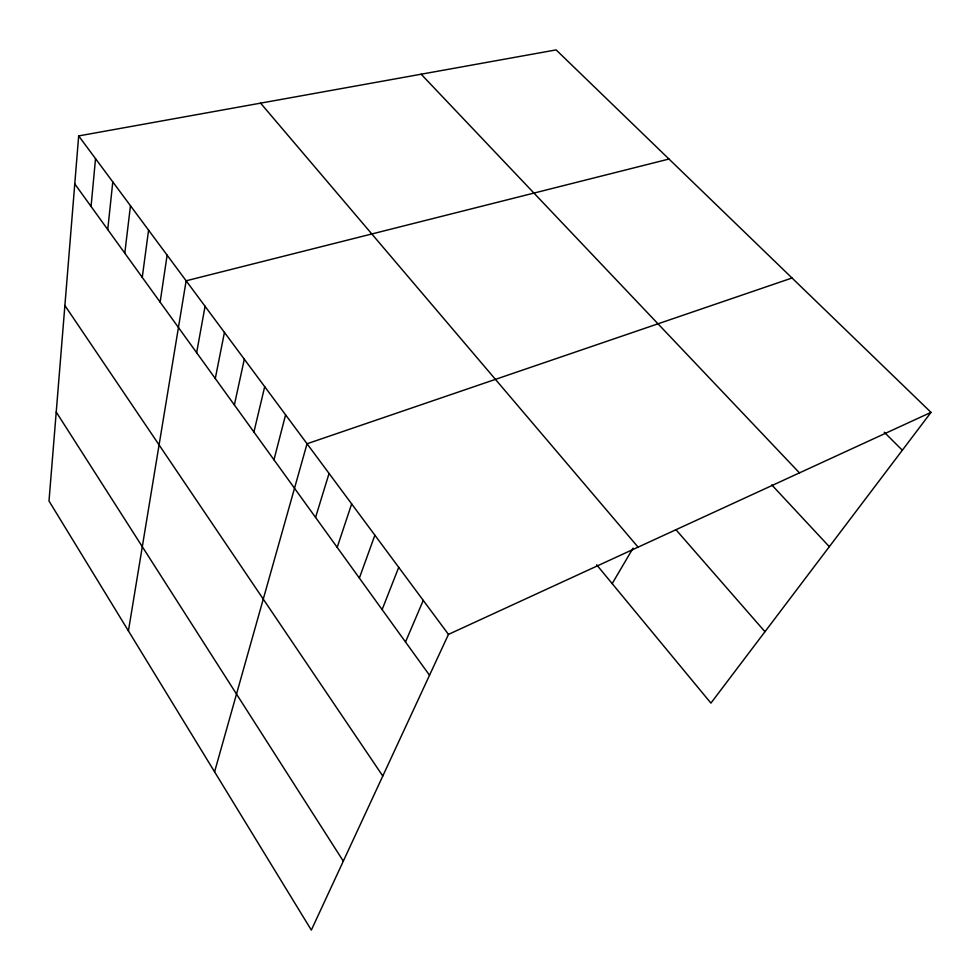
<?xml version="1.0" encoding="UTF-8"?>
<svg xmlns="http://www.w3.org/2000/svg" width="980" height="980" viewBox="0 0 980 980"><rect width="100%" height="100%" fill="white"/><g stroke="black" fill="none" stroke-linecap="round" stroke-linejoin="round"><path stroke-width="1.47" d="M78.669 135.926L49 501.001L311.334 930.106L448.473 634.391L931 412.36L556.113 49.894L78.669 135.926L448.473 634.391M91.067 206.474L95.526 158.65M107.739 229.565L112.786 181.925M124.791 253.195L130.463 205.751M142.259 277.377L148.58 230.153M160.132 302.146L167.127 255.168M128.417 630.924L186.139 280.795L668.985 159.03M196.637 352.702L205.065 306.299M215.282 378.513L224.445 332.416M234.367 404.948L244.314 359.207M253.918 432.033L264.698 386.671M273.959 459.791L285.596 414.846M214.583 771.848L307.046 443.756L792.048 278.002M315.572 517.428L329.06 473.426M337.181 547.367L351.661 503.892M359.366 578.077L374.875 535.19M382.127 609.609L398.725 567.346M405.5 641.998L423.25 600.397M612.182 583.615L633.031 548.188M931 412.36L710.917 703.113L596.636 564.811M884.254 432.229L902.335 450.224M421.155 74.211L799.46 472.887M771.787 484.929L829.325 546.681M676.016 529.788L764.964 631.708M260.594 103.145L638.078 547.146M74.762 183.897L429.522 675.257M64.888 305.503L382.788 776.025M56.227 412.029L343.306 861.151"/></g></svg>
